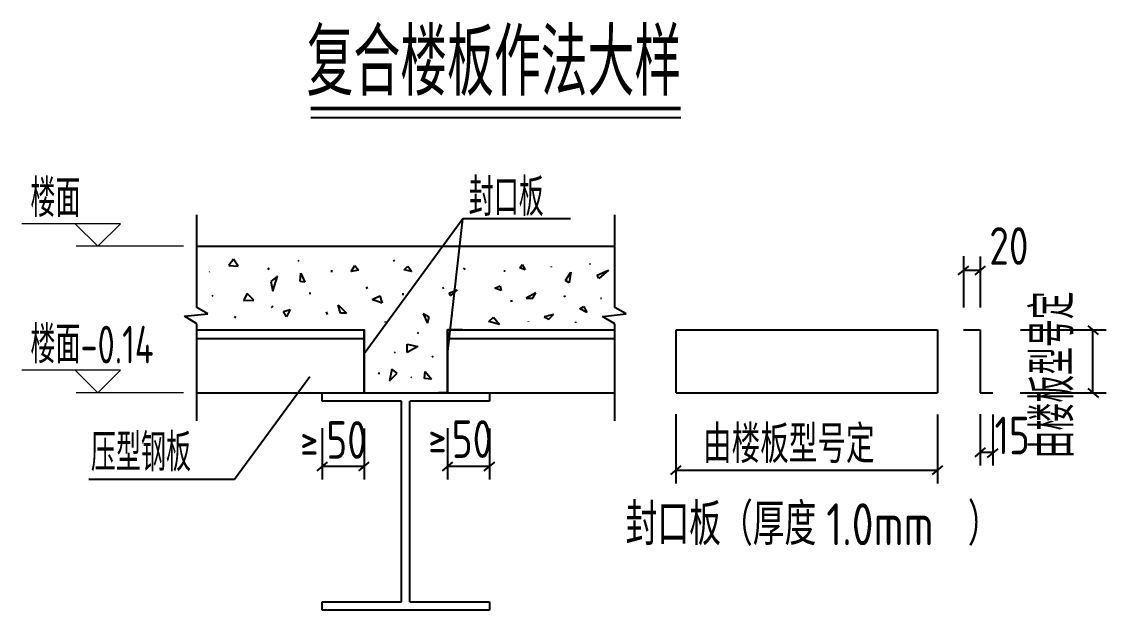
# Model space of a CAD drawing. Extents: x -138012 to 2129925, y -311560 to 0.
# Drawn here: x 997582 to 1010553, y -205083 to -198049 of the extents above; entities that cross this region are included whole.
import ezdxf

# ---------------------------------------------------------------- set-up
doc = ezdxf.new("R2010")
doc.units = 0
doc.header["$LTSCALE"] = 1000
doc.header["$MEASUREMENT"] = 0
doc.layers.get('0').update_dxf_attribs({"linetype": 'CONTINUOUS'})
for name, color, linetype in [('AUDIT_I_120322110120-0', 2, 'CONTINUOUS'), ('DIM', 3, 'CONTINUOUS'), ('PUB_TEXT', 7, 'CONTINUOUS'), ('TEXT', 7, 'CONTINUOUS')]:
    doc.layers.add(name, color=color, linetype=linetype)
doc.styles.add('CPX', font='tssdeng.shx', dxfattribs={"width": 0.8, "bigfont": 'tssdchn.shx'})
doc.styles.add('TSSD_Num', font='Tssdeng.shx', dxfattribs={"width": 0.7, "bigfont": 'hztxt.shx'})
doc.styles.add('TSSD_REIN', font='tssdeng.shx', dxfattribs={"width": 0.7, "bigfont": 'tssdchn.shx'})

msp = doc.modelspace()

# ---------------------------------------------------------------- linework, layer by layer
at = {"color": 3}
for p, q in [((999675.272, -201465.759, -228.932), (999675.272, -200357.894, -228.932)), ((999675.272, -201465.759, -228.932), (999675.272, -200357.894, -228.932)), ((999675.272, -201465.759, -228.932), (999675.272, -200357.894, -228.932)), ((1004675.271, -201465.759, -228.932), (1004675.271, -200357.894, -228.932)), ((1004675.271, -201465.759, -228.932), (1004675.271, -200357.894, -228.932)), ((1004675.271, -201465.759, -228.932), (1004675.271, -200357.894, -228.932)), ((1008844.472, -200850.938, -228.932), (1008844.472, -201464.885, -228.932)), ((1008844.472, -200850.938, -228.932), (1008844.472, -201464.885, -228.932)), ((1008844.472, -200850.938, -228.932), (1008844.472, -201464.885, -228.932)), ((1009044.472, -200854.754, -228.932), (1009044.472, -201464.885, -228.932)), ((1009044.472, -200854.754, -228.932), (1009044.472, -201464.885, -228.932)), ((1009044.472, -200854.754, -228.932), (1009044.472, -201464.885, -228.932)), ((1008903.754, -200969.504, -228.932), (1008778.864, -201074.359, -228.932)), ((1008844.472, -201019.276, -228.932), (1009044.472, -201019.276, -228.932)), ((1008844.472, -201019.276, -228.932), (1009044.472, -201019.276, -228.932)), ((1008844.472, -201019.276, -228.932), (1009044.472, -201019.276, -228.932)), ((1008844.472, -201029.743, -228.932), (1008844.472, -201152.633, -228.932)), ((1008844.472, -201029.743, -228.932), (1008844.472, -201152.633, -228.932)), ((1008844.472, -201029.743, -228.932), (1008844.472, -201152.633, -228.932)), ((1009103.754, -200969.504, -228.932), (1008978.864, -201074.359, -228.932)), ((999529.173, -201566.947, -228.932), (999809.196, -201538.745, -228.932)), ((999529.173, -201566.947, -228.932), (999809.196, -201538.745, -228.932)), ((999529.173, -201566.947, -228.932), (999809.196, -201538.745, -228.932)), ((999675.272, -201660.39, -228.932), (999529.173, -201566.947, -228.932)), ((999675.272, -201660.39, -228.932), (999529.173, -201566.947, -228.932)), ((999675.272, -201660.39, -228.932), (999529.173, -201566.947, -228.932)), ((999809.196, -201538.745, -228.932), (999675.272, -201465.759, -228.932)), ((999809.196, -201538.745, -228.932), (999675.272, -201465.759, -228.932)), ((999809.196, -201538.745, -228.932), (999675.272, -201465.759, -228.932)), ((1004529.173, -201570.608, -228.932), (1004809.195, -201538.745, -228.932)), ((1004529.173, -201570.608, -228.932), (1004809.195, -201538.745, -228.932)), ((1004529.173, -201570.608, -228.932), (1004809.195, -201538.745, -228.932)), ((1004809.195, -201538.745, -228.932), (1004675.271, -201465.759, -228.932)), ((1004809.195, -201538.745, -228.932), (1004675.271, -201465.759, -228.932)), ((1004809.195, -201538.745, -228.932), (1004675.271, -201465.759, -228.932)), ((999675.272, -202817.939, -228.932), (999675.272, -201660.39, -228.932)), ((999675.272, -202817.939, -228.932), (999675.272, -201660.39, -228.932)), ((999675.272, -202817.939, -228.932), (999675.272, -201660.39, -228.932)), ((1004675.271, -201660.39, -228.932), (1004529.173, -201570.608, -228.932)), ((1004675.271, -201660.39, -228.932), (1004529.173, -201570.608, -228.932)), ((1004675.271, -201660.39, -228.932), (1004529.173, -201570.608, -228.932)), ((1004675.271, -202817.939, -228.932), (1004675.271, -201660.39, -228.932)), ((1004675.271, -202817.939, -228.932), (1004675.271, -201660.39, -228.932)), ((1004675.271, -202817.939, -228.932), (1004675.271, -201660.39, -228.932)), ((1010330.721, -201682.596, -228.932), (1010455.611, -201787.451, -228.932)), ((1009526.93, -201733.315, -228.932), (1010552.542, -201733.315, -228.932)), ((1009526.93, -201733.315, -228.932), (1010552.542, -201733.315, -228.932)), ((1009526.93, -201733.315, -228.932), (1010552.542, -201733.315, -228.932)), ((1010392.355, -202493.781, -228.932), (1010392.355, -201733.315, -228.932)), ((1010392.355, -202493.781, -228.932), (1010392.355, -201733.315, -228.932)), ((1010392.355, -202493.781, -228.932), (1010392.355, -201733.315, -228.932)), ((1010402.822, -201733.315, -228.932), (1010525.712, -201733.315, -228.932)), ((1010402.822, -201733.315, -228.932), (1010525.712, -201733.315, -228.932)), ((1010402.822, -201733.315, -228.932), (1010525.712, -201733.315, -228.932)), ((1010333.073, -202433.543, -228.932), (1010457.963, -202538.398, -228.932)), ((1009523.115, -202483.315, -228.932), (1010552.542, -202483.315, -228.932)), ((1009523.115, -202483.315, -228.932), (1010552.542, -202483.315, -228.932)), ((1009523.115, -202483.315, -228.932), (1010552.542, -202483.315, -228.932)), ((1010402.822, -202483.315, -228.932), (1010525.712, -202483.315, -228.932)), ((1010402.822, -202483.315, -228.932), (1010525.712, -202483.315, -228.932)), ((1010402.822, -202483.315, -228.932), (1010525.712, -202483.315, -228.932)), ((1005404.982, -202739.51, -228.932), (1005404.982, -203566.993, -228.932)), ((1005404.982, -202739.51, -228.932), (1005404.982, -203566.993, -228.932)), ((1005404.982, -202739.51, -228.932), (1005404.982, -203566.993, -228.932)), ((1008534.416, -202743.325, -228.932), (1008534.416, -203566.993, -228.932)), ((1008534.416, -202743.325, -228.932), (1008534.416, -203566.993, -228.932)), ((1008534.416, -202743.325, -228.932), (1008534.416, -203566.993, -228.932)), ((1009044.472, -202739.51, -228.932), (1009044.472, -203353.456, -228.932)), ((1009044.472, -202739.51, -228.932), (1009044.472, -203353.456, -228.932)), ((1009044.472, -202739.51, -228.932), (1009044.472, -203353.456, -228.932)), ((1009194.472, -202743.325, -228.932), (1009194.472, -203353.456, -228.932)), ((1009194.472, -202743.325, -228.932), (1009194.472, -203353.456, -228.932)), ((1009194.472, -202743.325, -228.932), (1009194.472, -203353.456, -228.932)), ((1001175.272, -202908.133, -228.932), (1001175.272, -203522.078, -228.932)), ((1001175.272, -202908.133, -228.932), (1001175.272, -203522.078, -228.932)), ((1001175.272, -202908.133, -228.932), (1001175.272, -203522.078, -228.932)), ((1001675.272, -202911.947, -228.932), (1001675.272, -203522.078, -228.932)), ((1001675.272, -202911.947, -228.932), (1001675.272, -203522.078, -228.932)), ((1001675.272, -202911.947, -228.932), (1001675.272, -203522.078, -228.932)), ((1002675.272, -202908.133, -228.932), (1002675.272, -203522.078, -228.932)), ((1002675.272, -202908.133, -228.932), (1002675.272, -203522.078, -228.932)), ((1002675.272, -202908.133, -228.932), (1002675.272, -203522.078, -228.932)), ((1003175.272, -202911.947, -228.932), (1003175.272, -203522.078, -228.932)), ((1003175.272, -202911.947, -228.932), (1003175.272, -203522.078, -228.932)), ((1003175.272, -202911.947, -228.932), (1003175.272, -203522.078, -228.932)), ((1009103.754, -203143.498, -228.932), (1008978.864, -203248.353, -228.932)), ((1009044.472, -203193.27, -228.932), (1009206.939, -203193.27, -228.932)), ((1009044.472, -203193.27, -228.932), (1009206.939, -203193.27, -228.932)), ((1009044.472, -203193.27, -228.932), (1009206.939, -203193.27, -228.932)), ((1009044.472, -203203.737, -228.932), (1009044.472, -203326.627, -228.932)), ((1009044.472, -203203.737, -228.932), (1009044.472, -203326.627, -228.932)), ((1009044.472, -203203.737, -228.932), (1009044.472, -203326.627, -228.932)), ((1009253.754, -203153.965, -228.932), (1009128.864, -203258.82, -228.932)), ((1009194.472, -203203.737, -228.932), (1009194.472, -203326.627, -228.932)), ((1009194.472, -203203.737, -228.932), (1009194.472, -203326.627, -228.932)), ((1009194.472, -203203.737, -228.932), (1009194.472, -203326.627, -228.932)), ((1001234.554, -203312.12, -228.932), (1001109.664, -203416.975, -228.932)), ((1001175.272, -203361.892, -228.932), (1001675.272, -203361.892, -228.932)), ((1001175.272, -203361.892, -228.932), (1001675.272, -203361.892, -228.932)), ((1001175.272, -203361.892, -228.932), (1001675.272, -203361.892, -228.932)), ((1001175.272, -203372.359, -228.932), (1001175.272, -203495.249, -228.932)), ((1001175.272, -203372.359, -228.932), (1001175.272, -203495.249, -228.932)), ((1001175.272, -203372.359, -228.932), (1001175.272, -203495.249, -228.932)), ((1001734.554, -203312.12, -228.932), (1001609.664, -203416.975, -228.932)), ((1001675.272, -203372.359, -228.932), (1001675.272, -203495.249, -228.932)), ((1001675.272, -203372.359, -228.932), (1001675.272, -203495.249, -228.932)), ((1001675.272, -203372.359, -228.932), (1001675.272, -203495.249, -228.932)), ((1002734.554, -203312.12, -228.932), (1002609.664, -203416.975, -228.932)), ((1002675.272, -203361.892, -228.932), (1003175.272, -203361.892, -228.932)), ((1002675.272, -203361.892, -228.932), (1003175.272, -203361.892, -228.932)), ((1002675.272, -203361.892, -228.932), (1003175.272, -203361.892, -228.932)), ((1002675.272, -203372.359, -228.932), (1002675.272, -203495.249, -228.932)), ((1002675.272, -203372.359, -228.932), (1002675.272, -203495.249, -228.932)), ((1002675.272, -203372.359, -228.932), (1002675.272, -203495.249, -228.932)), ((1003234.554, -203312.12, -228.932), (1003109.664, -203416.975, -228.932)), ((1003175.272, -203372.359, -228.932), (1003175.272, -203495.249, -228.932)), ((1003175.272, -203372.359, -228.932), (1003175.272, -203495.249, -228.932)), ((1003175.272, -203372.359, -228.932), (1003175.272, -203495.249, -228.932)), ((1005464.265, -203357.034, -228.932), (1005339.375, -203461.889, -228.932)), ((1008593.698, -203357.035, -228.932), (1008468.808, -203461.89, -228.932)), ((1005404.982, -203406.807, -228.932), (1008534.416, -203406.807, -228.932)), ((1005404.982, -203406.807, -228.932), (1008534.416, -203406.807, -228.932)), ((1005404.982, -203406.807, -228.932), (1008534.416, -203406.807, -228.932)), ((1005404.982, -203417.274, -228.932), (1005404.982, -203540.164, -228.932)), ((1005404.982, -203417.274, -228.932), (1005404.982, -203540.164, -228.932)), ((1005404.982, -203417.274, -228.932), (1005404.982, -203540.164, -228.932)), ((1008534.416, -203417.274, -228.932), (1008534.416, -203540.164, -228.932)), ((1008534.416, -203417.274, -228.932), (1008534.416, -203540.164, -228.932)), ((1008534.416, -203417.274, -228.932), (1008534.416, -203540.164, -228.932))]:
    msp.add_line(p, q, dxfattribs=at)
at = {"layer": 'AUDIT_I_120322110120-0'}
for p, q in [((999675.272, -200733.315, -228.932), (1004675.271, -200733.315, -228.932)), ((999675.272, -200733.315, -228.932), (1004675.271, -200733.315, -228.932)), ((1001675.272, -202483.315, -228.932), (1001675.272, -201733.315, -228.932)), ((1001675.272, -202483.315, -228.932), (1001675.272, -201733.315, -228.932)), ((1001675.272, -202483.315, -228.932), (1001675.272, -201733.315, -228.932)), ((1001025.63, -202295.212, -228.932), (1000128.437, -203520.702, -228.932)), ((1001025.63, -202295.212, -228.932), (1000128.437, -203520.702, -228.932)), ((1001175.272, -202483.315, -228.932), (1003175.272, -202483.315, -228.932)), ((1001175.272, -202483.315, -228.932), (1003175.272, -202483.315, -228.932)), ((1001175.272, -202483.315, -228.932), (1003175.272, -202483.315, -228.932)), ((1000128.437, -203520.702, -228.932), (998384.682, -203520.702, -228.932))]:
    msp.add_line(p, q, dxfattribs=at)
at = {"layer": 'AUDIT_I_120322110120-0', "color": 0}
for p, q in [((1000114.233, -200885.223, -228.932), (1000057.304, -200963.432, -228.932)), ((1000114.233, -200885.223, -228.932), (1000057.304, -200963.432, -228.932)), ((1000114.233, -200885.223, -228.932), (1000057.304, -200963.432, -228.932)), ((1000171.161, -200970.542, -228.932), (1000114.233, -200885.223, -228.932)), ((1000171.161, -200970.542, -228.932), (1000114.233, -200885.223, -228.932)), ((1000171.161, -200970.542, -228.932), (1000114.233, -200885.223, -228.932)), ((1000885.116, -200899.839, -228.932), (1000897.61, -200912.322, -228.932)), ((1000885.116, -200899.839, -228.932), (1000897.61, -200912.322, -228.932)), ((1000885.116, -200899.839, -228.932), (1000897.61, -200912.322, -228.932)), ((1002040.833, -200899.839, -228.932), (1002022.092, -200912.322, -228.932)), ((1002040.833, -200899.839, -228.932), (1002022.092, -200912.322, -228.932)), ((1002040.833, -200899.839, -228.932), (1002022.092, -200912.322, -228.932)), ((999829.353, -201037.157, -228.932), (999823.106, -201043.398, -228.932)), ((999829.353, -201037.157, -228.932), (999823.106, -201043.398, -228.932)), ((999829.353, -201037.157, -228.932), (999823.106, -201043.398, -228.932)), ((1000057.304, -200963.432, -228.932), (1000171.161, -200970.542, -228.932)), ((1000057.304, -200963.432, -228.932), (1000171.161, -200970.542, -228.932)), ((1000057.304, -200963.432, -228.932), (1000171.161, -200970.542, -228.932)), ((1000541.524, -200999.707, -228.932), (1000522.783, -201012.19, -228.932)), ((1000541.524, -200999.707, -228.932), (1000522.783, -201012.19, -228.932)), ((1000541.524, -200999.707, -228.932), (1000522.783, -201012.19, -228.932)), ((1001284.932, -201018.432, -228.932), (1001284.932, -201043.398, -228.932)), ((1001284.932, -201018.432, -228.932), (1001284.932, -201043.398, -228.932)), ((1001284.932, -201018.432, -228.932), (1001284.932, -201043.398, -228.932)), ((1001523.204, -201034.531, -228.932), (1001565.9, -200963.432, -228.932)), ((1001523.204, -201034.531, -228.932), (1001565.9, -200963.432, -228.932)), ((1001523.204, -201034.531, -228.932), (1001565.9, -200963.432, -228.932)), ((1001608.596, -201020.311, -228.932), (1001523.204, -201034.531, -228.932)), ((1001608.596, -201020.311, -228.932), (1001523.204, -201034.531, -228.932)), ((1001608.596, -201020.311, -228.932), (1001523.204, -201034.531, -228.932)), ((1001565.9, -200963.432, -228.932), (1001608.596, -201020.311, -228.932)), ((1001565.9, -200963.432, -228.932), (1001608.596, -201020.311, -228.932)), ((1001565.9, -200963.432, -228.932), (1001608.596, -201020.311, -228.932)), ((1002156.53, -201013.201, -228.932), (1002199.226, -200970.542, -228.932)), ((1002156.53, -201013.201, -228.932), (1002199.226, -200970.542, -228.932)), ((1002156.53, -201013.201, -228.932), (1002199.226, -200970.542, -228.932)), ((1002249.038, -201034.531, -228.932), (1002156.53, -201013.201, -228.932)), ((1002249.038, -201034.531, -228.932), (1002156.53, -201013.201, -228.932)), ((1002249.038, -201034.531, -228.932), (1002156.53, -201013.201, -228.932)), ((1002199.226, -200970.542, -228.932), (1002249.038, -201034.531, -228.932)), ((1002199.226, -200970.542, -228.932), (1002249.038, -201034.531, -228.932)), ((1002199.226, -200970.542, -228.932), (1002249.038, -201034.531, -228.932)), ((1002859.206, -200993.465, -228.932), (1002884.194, -201012.19, -228.932)), ((1002859.206, -200993.465, -228.932), (1002884.194, -201012.19, -228.932)), ((1002859.206, -200993.465, -228.932), (1002884.194, -201012.19, -228.932)), ((1003365.223, -201030.915, -228.932), (1003346.481, -201030.915, -228.932)), ((1003365.223, -201030.915, -228.932), (1003346.481, -201030.915, -228.932)), ((1003365.223, -201030.915, -228.932), (1003346.481, -201030.915, -228.932)), ((1003537.037, -200991.871, -228.932), (1003565.502, -200949.212, -228.932)), ((1003537.037, -200991.871, -228.932), (1003565.502, -200949.212, -228.932)), ((1003537.037, -200991.871, -228.932), (1003565.502, -200949.212, -228.932)), ((1003601.082, -201013.201, -228.932), (1003537.037, -200991.871, -228.932)), ((1003601.082, -201013.201, -228.932), (1003537.037, -200991.871, -228.932)), ((1003601.082, -201013.201, -228.932), (1003537.037, -200991.871, -228.932)), ((1003565.502, -200949.212, -228.932), (1003601.082, -201013.201, -228.932)), ((1003565.502, -200949.212, -228.932), (1003601.082, -201013.201, -228.932)), ((1003565.502, -200949.212, -228.932), (1003601.082, -201013.201, -228.932)), ((1003914.969, -200974.739, -228.932), (1003914.969, -200980.981, -228.932)), ((1003914.969, -200974.739, -228.932), (1003914.969, -200980.981, -228.932)), ((1003914.969, -200974.739, -228.932), (1003914.969, -200980.981, -228.932)), ((1004084.971, -201141.18, -228.932), (1004149.016, -201041.641, -228.932)), ((1004084.971, -201141.18, -228.932), (1004149.016, -201041.641, -228.932)), ((1004084.971, -201141.18, -228.932), (1004149.016, -201041.641, -228.932)), ((1004149.016, -201041.641, -228.932), (1004127.667, -201169.619, -228.932)), ((1004149.016, -201041.641, -228.932), (1004127.667, -201169.619, -228.932)), ((1004149.016, -201041.641, -228.932), (1004127.667, -201169.619, -228.932)), ((1004377.256, -200937.289, -228.932), (1004377.256, -200949.772, -228.932)), ((1004377.256, -200937.289, -228.932), (1004377.256, -200949.772, -228.932)), ((1004377.256, -200937.289, -228.932), (1004377.256, -200949.772, -228.932)), ((1004462.12, -201077.19, -228.932), (1004597.324, -201020.311, -228.932)), ((1004462.12, -201077.19, -228.932), (1004597.324, -201020.311, -228.932)), ((1004462.12, -201077.19, -228.932), (1004597.324, -201020.311, -228.932)), ((1004597.324, -201020.311, -228.932), (1004483.468, -201119.85, -228.932)), ((1004597.324, -201020.311, -228.932), (1004483.468, -201119.85, -228.932)), ((1004597.324, -201020.311, -228.932), (1004483.468, -201119.85, -228.932)), ((1000640.818, -201091.41, -228.932), (1000562.542, -201155.399, -228.932)), ((1000640.818, -201091.41, -228.932), (1000562.542, -201155.399, -228.932)), ((1000640.818, -201091.41, -228.932), (1000562.542, -201155.399, -228.932)), ((1000562.542, -201155.399, -228.932), (1000583.89, -201269.158, -228.932)), ((1000562.542, -201155.399, -228.932), (1000583.89, -201269.158, -228.932)), ((1000562.542, -201155.399, -228.932), (1000583.89, -201269.158, -228.932)), ((1000583.89, -201269.158, -228.932), (1000640.818, -201091.41, -228.932)), ((1000583.89, -201269.158, -228.932), (1000640.818, -201091.41, -228.932)), ((1000583.89, -201269.158, -228.932), (1000640.818, -201091.41, -228.932)), ((1000911.227, -201155.399, -228.932), (1000918.343, -201055.86, -228.932)), ((1000911.227, -201155.399, -228.932), (1000918.343, -201055.86, -228.932)), ((1000911.227, -201155.399, -228.932), (1000918.343, -201055.86, -228.932)), ((1000968.155, -201162.51, -228.932), (1000911.227, -201155.399, -228.932)), ((1000968.155, -201162.51, -228.932), (1000911.227, -201155.399, -228.932)), ((1000968.155, -201162.51, -228.932), (1000911.227, -201155.399, -228.932)), ((1000918.343, -201055.86, -228.932), (1000968.155, -201162.51, -228.932)), ((1000918.343, -201055.86, -228.932), (1000968.155, -201162.51, -228.932)), ((1000918.343, -201055.86, -228.932), (1000968.155, -201162.51, -228.932)), ((1004127.667, -201169.619, -228.932), (1004084.971, -201141.18, -228.932)), ((1004127.667, -201169.619, -228.932), (1004084.971, -201141.18, -228.932)), ((1004127.667, -201169.619, -228.932), (1004084.971, -201141.18, -228.932)), ((1004483.468, -201119.85, -228.932), (1004462.12, -201077.19, -228.932)), ((1004483.468, -201119.85, -228.932), (1004462.12, -201077.19, -228.932)), ((1004483.468, -201119.85, -228.932), (1004462.12, -201077.19, -228.932)), ((1000277.901, -201297.598, -228.932), (1000235.205, -201382.917, -228.932)), ((1000277.901, -201297.598, -228.932), (1000235.205, -201382.917, -228.932)), ((1000277.901, -201297.598, -228.932), (1000235.205, -201382.917, -228.932)), ((1000356.177, -201375.807, -228.932), (1000277.901, -201297.598, -228.932)), ((1000356.177, -201375.807, -228.932), (1000277.901, -201297.598, -228.932)), ((1000356.177, -201375.807, -228.932), (1000277.901, -201297.598, -228.932)), ((1001028.8, -201286.827, -228.932), (1001028.8, -201305.553, -228.932)), ((1001028.8, -201286.827, -228.932), (1001028.8, -201305.553, -228.932)), ((1001028.8, -201286.827, -228.932), (1001028.8, -201305.553, -228.932)), ((1001715.983, -201224.41, -228.932), (1001697.242, -201236.894, -228.932)), ((1001715.983, -201224.41, -228.932), (1001697.242, -201236.894, -228.932)), ((1001715.983, -201224.41, -228.932), (1001697.242, -201236.894, -228.932)), ((1002140.787, -201293.069, -228.932), (1002140.787, -201318.036, -228.932)), ((1002140.787, -201293.069, -228.932), (1002140.787, -201318.036, -228.932)), ((1002140.787, -201293.069, -228.932), (1002140.787, -201318.036, -228.932)), ((1002628.063, -201230.651, -228.932), (1002615.568, -201236.894, -228.932)), ((1002628.063, -201230.651, -228.932), (1002615.568, -201236.894, -228.932)), ((1002628.063, -201230.651, -228.932), (1002615.568, -201236.894, -228.932)), ((1002697.347, -201290.488, -228.932), (1002789.855, -201254.938, -228.932)), ((1002697.347, -201290.488, -228.932), (1002789.855, -201254.938, -228.932)), ((1002697.347, -201290.488, -228.932), (1002789.855, -201254.938, -228.932)), ((1002704.463, -201326.037, -228.932), (1002697.347, -201290.488, -228.932)), ((1002704.463, -201326.037, -228.932), (1002697.347, -201290.488, -228.932)), ((1002704.463, -201326.037, -228.932), (1002697.347, -201290.488, -228.932)), ((1002789.855, -201254.938, -228.932), (1002704.463, -201326.037, -228.932)), ((1002789.855, -201254.938, -228.932), (1002704.463, -201326.037, -228.932)), ((1002789.855, -201254.938, -228.932), (1002704.463, -201326.037, -228.932)), ((1003238.165, -201233.608, -228.932), (1003302.209, -201205.169, -228.932)), ((1003238.165, -201233.608, -228.932), (1003302.209, -201205.169, -228.932)), ((1003238.165, -201233.608, -228.932), (1003302.209, -201205.169, -228.932)), ((1003316.441, -201262.048, -228.932), (1003238.165, -201233.608, -228.932)), ((1003316.441, -201262.048, -228.932), (1003238.165, -201233.608, -228.932)), ((1003316.441, -201262.048, -228.932), (1003238.165, -201233.608, -228.932)), ((1003302.209, -201205.169, -228.932), (1003316.441, -201262.048, -228.932)), ((1003302.209, -201205.169, -228.932), (1003316.441, -201262.048, -228.932)), ((1003302.209, -201205.169, -228.932), (1003316.441, -201262.048, -228.932)), ((1003729.17, -201290.488, -228.932), (1003615.313, -201354.477, -228.932)), ((1003729.17, -201290.488, -228.932), (1003615.313, -201354.477, -228.932)), ((1003729.17, -201290.488, -228.932), (1003615.313, -201354.477, -228.932)), ((1003693.59, -201354.477, -228.932), (1003729.17, -201290.488, -228.932)), ((1003693.59, -201354.477, -228.932), (1003729.17, -201290.488, -228.932)), ((1003693.59, -201354.477, -228.932), (1003729.17, -201290.488, -228.932)), ((999854.341, -201318.036, -228.932), (999866.836, -201330.519, -228.932)), ((999854.341, -201318.036, -228.932), (999866.836, -201330.519, -228.932)), ((999854.341, -201318.036, -228.932), (999866.836, -201330.519, -228.932)), ((1000235.205, -201382.917, -228.932), (1000356.177, -201375.807, -228.932)), ((1000235.205, -201382.917, -228.932), (1000356.177, -201375.807, -228.932)), ((1000235.205, -201382.917, -228.932), (1000356.177, -201375.807, -228.932)), ((1001366.652, -201432.685, -228.932), (1001466.276, -201532.225, -228.932)), ((1001395.116, -201532.225, -228.932), (1001366.652, -201432.685, -228.932)), ((1001366.652, -201432.685, -228.932), (1001466.276, -201532.225, -228.932)), ((1001395.116, -201532.225, -228.932), (1001366.652, -201432.685, -228.932)), ((1001366.652, -201432.685, -228.932), (1001466.276, -201532.225, -228.932)), ((1001395.116, -201532.225, -228.932), (1001366.652, -201432.685, -228.932)), ((1001772.265, -201368.697, -228.932), (1001864.773, -201326.037, -228.932)), ((1001772.265, -201368.697, -228.932), (1001864.773, -201326.037, -228.932)), ((1001772.265, -201368.697, -228.932), (1001864.773, -201326.037, -228.932)), ((1001893.237, -201411.356, -228.932), (1001772.265, -201368.697, -228.932)), ((1001893.237, -201411.356, -228.932), (1001772.265, -201368.697, -228.932)), ((1001893.237, -201411.356, -228.932), (1001772.265, -201368.697, -228.932)), ((1001864.773, -201326.037, -228.932), (1001893.237, -201411.356, -228.932)), ((1001864.773, -201326.037, -228.932), (1001893.237, -201411.356, -228.932)), ((1001864.773, -201326.037, -228.932), (1001893.237, -201411.356, -228.932)), ((1003452.683, -201386.695, -228.932), (1003427.693, -201392.937, -228.932)), ((1003452.683, -201386.695, -228.932), (1003427.693, -201392.937, -228.932)), ((1003452.683, -201386.695, -228.932), (1003427.693, -201392.937, -228.932)), ((1003615.313, -201354.477, -228.932), (1003693.59, -201354.477, -228.932)), ((1003615.313, -201354.477, -228.932), (1003693.59, -201354.477, -228.932)), ((1003615.313, -201354.477, -228.932), (1003693.59, -201354.477, -228.932)), ((1004083.642, -201330.519, -228.932), (1004064.9, -201336.762, -228.932)), ((1004083.642, -201330.519, -228.932), (1004064.9, -201336.762, -228.932)), ((1004083.642, -201330.519, -228.932), (1004064.9, -201336.762, -228.932)), ((1004514.692, -201355.487, -228.932), (1004502.198, -201355.487, -228.932)), ((1004514.692, -201355.487, -228.932), (1004502.198, -201355.487, -228.932)), ((1004514.692, -201355.487, -228.932), (1004502.198, -201355.487, -228.932)), ((1000129.215, -201586.432, -228.932), (1000141.709, -201567.707, -228.932)), ((1000129.215, -201586.432, -228.932), (1000141.709, -201567.707, -228.932)), ((1000129.215, -201586.432, -228.932), (1000141.709, -201567.707, -228.932)), ((1000585.254, -201449.113, -228.932), (1000566.513, -201467.839, -228.932)), ((1000585.254, -201449.113, -228.932), (1000566.513, -201467.839, -228.932)), ((1000585.254, -201449.113, -228.932), (1000566.513, -201467.839, -228.932)), ((1000711.978, -201510.895, -228.932), (1000790.254, -201489.565, -228.932)), ((1000711.978, -201510.895, -228.932), (1000790.254, -201489.565, -228.932)), ((1000711.978, -201510.895, -228.932), (1000790.254, -201489.565, -228.932)), ((1000747.558, -201574.885, -228.932), (1000711.978, -201510.895, -228.932)), ((1000747.558, -201574.885, -228.932), (1000711.978, -201510.895, -228.932)), ((1000747.558, -201574.885, -228.932), (1000711.978, -201510.895, -228.932)), ((1000790.254, -201489.565, -228.932), (1000747.558, -201574.885, -228.932)), ((1000790.254, -201489.565, -228.932), (1000747.558, -201574.885, -228.932)), ((1000790.254, -201489.565, -228.932), (1000747.558, -201574.885, -228.932)), ((1001222.461, -201517.772, -228.932), (1001234.955, -201548.981, -228.932)), ((1001222.461, -201517.772, -228.932), (1001234.955, -201548.981, -228.932)), ((1001222.461, -201517.772, -228.932), (1001234.955, -201548.981, -228.932)), ((1001466.276, -201532.225, -228.932), (1001395.116, -201532.225, -228.932)), ((1001466.276, -201532.225, -228.932), (1001395.116, -201532.225, -228.932)), ((1001466.276, -201532.225, -228.932), (1001395.116, -201532.225, -228.932)), ((1002384.242, -201539.335, -228.932), (1002434.055, -201653.094, -228.932)), ((1002455.403, -201581.994, -228.932), (1002384.242, -201539.335, -228.932)), ((1002384.242, -201539.335, -228.932), (1002434.055, -201653.094, -228.932)), ((1002455.403, -201581.994, -228.932), (1002384.242, -201539.335, -228.932)), ((1002384.242, -201539.335, -228.932), (1002434.055, -201653.094, -228.932)), ((1002455.403, -201581.994, -228.932), (1002384.242, -201539.335, -228.932)), ((1002734.264, -201555.223, -228.932), (1002721.769, -201561.465, -228.932)), ((1002734.264, -201555.223, -228.932), (1002721.769, -201561.465, -228.932)), ((1002734.264, -201555.223, -228.932), (1002721.769, -201561.465, -228.932)), ((1003942.65, -201546.444, -228.932), (1003828.794, -201574.885, -228.932)), ((1003942.65, -201546.444, -228.932), (1003828.794, -201574.885, -228.932)), ((1003942.65, -201546.444, -228.932), (1003828.794, -201574.885, -228.932)), ((1003885.723, -201603.324, -228.932), (1003942.65, -201546.444, -228.932)), ((1003885.723, -201603.324, -228.932), (1003942.65, -201546.444, -228.932)), ((1003885.723, -201603.324, -228.932), (1003942.65, -201546.444, -228.932)), ((1004255.756, -201482.455, -228.932), (1004305.567, -201454.016, -228.932)), ((1004255.756, -201482.455, -228.932), (1004305.567, -201454.016, -228.932)), ((1004255.756, -201482.455, -228.932), (1004305.567, -201454.016, -228.932)), ((1004341.147, -201525.115, -228.932), (1004255.756, -201482.455, -228.932)), ((1004341.147, -201525.115, -228.932), (1004255.756, -201482.455, -228.932)), ((1004341.147, -201525.115, -228.932), (1004255.756, -201482.455, -228.932)), ((1004305.567, -201454.016, -228.932), (1004341.147, -201525.115, -228.932)), ((1004305.567, -201454.016, -228.932), (1004341.147, -201525.115, -228.932)), ((1004305.567, -201454.016, -228.932), (1004341.147, -201525.115, -228.932)), ((1001928.385, -201630.124, -228.932), (1001928.385, -201642.607, -228.932)), ((1001928.385, -201630.124, -228.932), (1001928.385, -201642.607, -228.932)), ((1001928.385, -201630.124, -228.932), (1001928.385, -201642.607, -228.932)), ((1002434.055, -201653.094, -228.932), (1002455.403, -201581.994, -228.932)), ((1002434.055, -201653.094, -228.932), (1002455.403, -201581.994, -228.932)), ((1002434.055, -201653.094, -228.932), (1002455.403, -201581.994, -228.932)), ((1003167.005, -201631.764, -228.932), (1003223.933, -201581.994, -228.932)), ((1003167.005, -201631.764, -228.932), (1003223.933, -201581.994, -228.932)), ((1003167.005, -201631.764, -228.932), (1003223.933, -201581.994, -228.932)), ((1003295.093, -201667.313, -228.932), (1003167.005, -201631.764, -228.932)), ((1003295.093, -201667.313, -228.932), (1003167.005, -201631.764, -228.932)), ((1003295.093, -201667.313, -228.932), (1003167.005, -201631.764, -228.932)), ((1003223.933, -201581.994, -228.932), (1003295.093, -201667.313, -228.932)), ((1003223.933, -201581.994, -228.932), (1003295.093, -201667.313, -228.932)), ((1003223.933, -201581.994, -228.932), (1003295.093, -201667.313, -228.932)), ((1003640.096, -201630.124, -228.932), (1003640.096, -201636.366, -228.932)), ((1003640.096, -201630.124, -228.932), (1003640.096, -201636.366, -228.932)), ((1003640.096, -201630.124, -228.932), (1003640.096, -201636.366, -228.932)), ((1003828.794, -201574.885, -228.932), (1003885.723, -201603.324, -228.932)), ((1003828.794, -201574.885, -228.932), (1003885.723, -201603.324, -228.932)), ((1003828.794, -201574.885, -228.932), (1003885.723, -201603.324, -228.932)), ((1004208.584, -201648.85, -228.932), (1004208.584, -201636.366, -228.932)), ((1004208.584, -201648.85, -228.932), (1004208.584, -201636.366, -228.932)), ((1004208.584, -201648.85, -228.932), (1004208.584, -201636.366, -228.932)), ((1002315.707, -201773.685, -228.932), (1002328.201, -201761.201, -228.932)), ((1002315.707, -201773.685, -228.932), (1002328.201, -201761.201, -228.932)), ((1002315.707, -201773.685, -228.932), (1002328.201, -201761.201, -228.932)), ((1002192.11, -201901.94, -228.932), (1002320.198, -201930.38, -228.932)), ((1002192.11, -202001.479, -228.932), (1002192.11, -201901.94, -228.932)), ((1002192.11, -201901.94, -228.932), (1002320.198, -201930.38, -228.932)), ((1002192.11, -202001.479, -228.932), (1002192.11, -201901.94, -228.932)), ((1002192.11, -201901.94, -228.932), (1002320.198, -201930.38, -228.932)), ((1002192.11, -202001.479, -228.932), (1002192.11, -201901.94, -228.932)), ((1002320.198, -201930.38, -228.932), (1002192.11, -202001.479, -228.932)), ((1002320.198, -201930.38, -228.932), (1002192.11, -202001.479, -228.932)), ((1002320.198, -201930.38, -228.932), (1002192.11, -202001.479, -228.932)), ((1002047.08, -201998.388, -228.932), (1002034.586, -202004.63, -228.932)), ((1002047.08, -201998.388, -228.932), (1002034.586, -202004.63, -228.932)), ((1002047.08, -201998.388, -228.932), (1002034.586, -202004.63, -228.932)), ((1002503.12, -202060.806, -228.932), (1002490.626, -202048.322, -228.932)), ((1002503.12, -202060.806, -228.932), (1002490.626, -202048.322, -228.932)), ((1002503.12, -202060.806, -228.932), (1002490.626, -202048.322, -228.932)), ((1002007.094, -202200.557, -228.932), (1001978.629, -202342.755, -228.932)), ((1002007.094, -202200.557, -228.932), (1001978.629, -202342.755, -228.932)), ((1002007.094, -202200.557, -228.932), (1001978.629, -202342.755, -228.932)), ((1002071.138, -202250.326, -228.932), (1002007.094, -202200.557, -228.932)), ((1002071.138, -202250.326, -228.932), (1002007.094, -202200.557, -228.932)), ((1002071.138, -202250.326, -228.932), (1002007.094, -202200.557, -228.932)), ((1001853.42, -202241.816, -228.932), (1001853.42, -202260.542, -228.932)), ((1001853.42, -202241.816, -228.932), (1001853.42, -202260.542, -228.932)), ((1001853.42, -202241.816, -228.932), (1001853.42, -202260.542, -228.932)), ((1001978.629, -202342.755, -228.932), (1002071.138, -202250.326, -228.932)), ((1001978.629, -202342.755, -228.932), (1002071.138, -202250.326, -228.932)), ((1001978.629, -202342.755, -228.932), (1002071.138, -202250.326, -228.932)), ((1002246.988, -202304.234, -228.932), (1002240.741, -202297.992, -228.932)), ((1002246.988, -202304.234, -228.932), (1002240.741, -202297.992, -228.932)), ((1002246.988, -202304.234, -228.932), (1002240.741, -202297.992, -228.932)), ((1002398.475, -202314.315, -228.932), (1002405.591, -202228.996, -228.932)), ((1002398.475, -202314.315, -228.932), (1002405.591, -202228.996, -228.932)), ((1002398.475, -202314.315, -228.932), (1002405.591, -202228.996, -228.932)), ((1002483.867, -202321.425, -228.932), (1002398.475, -202314.315, -228.932)), ((1002483.867, -202321.425, -228.932), (1002398.475, -202314.315, -228.932)), ((1002483.867, -202321.425, -228.932), (1002398.475, -202314.315, -228.932)), ((1002405.591, -202228.996, -228.932), (1002483.867, -202321.425, -228.932)), ((1002405.591, -202228.996, -228.932), (1002483.867, -202321.425, -228.932)), ((1002405.591, -202228.996, -228.932), (1002483.867, -202321.425, -228.932))]:
    msp.add_line(p, q, dxfattribs=at)
at = {"layer": 'AUDIT_I_120322110120-0', "color": 4}
for p, q in [((999675.272, -201733.315, -228.932), (1001675.272, -201733.315, -228.932)), ((999675.272, -201733.315, -228.932), (1001675.272, -201733.315, -228.932)), ((999675.272, -201733.315, -228.932), (1001675.272, -201733.315, -228.932)), ((1002675.272, -202483.315, -228.932), (1002675.272, -201733.315, -228.932)), ((1002675.272, -201733.315, -228.932), (1004675.271, -201733.315, -228.932)), ((1002675.272, -202483.315, -228.932), (1002675.272, -201733.315, -228.932)), ((1002675.272, -202483.315, -228.932), (1002675.272, -201733.315, -228.932)), ((1002675.272, -201733.315, -228.932), (1004675.271, -201733.315, -228.932)), ((1002675.272, -202483.315, -228.932), (1002675.272, -201733.315, -228.932)), ((1002675.272, -202483.315, -228.932), (1002675.272, -201733.315, -228.932)), ((1002675.272, -201733.315, -228.932), (1004675.271, -201733.315, -228.932)), ((1002675.272, -202483.315, -228.932), (1002675.272, -201733.315, -228.932)), ((1005409.301, -202483.315, -228.932), (1005409.301, -201733.315, -228.932)), ((1005409.301, -201733.315, -228.932), (1008534.416, -201733.315, -228.932)), ((1005409.301, -202483.315, -228.932), (1005409.301, -201733.315, -228.932)), ((1005409.301, -201733.315, -228.932), (1008534.416, -201733.315, -228.932)), ((1005409.301, -202483.315, -228.932), (1005409.301, -201733.315, -228.932)), ((1005409.301, -201733.315, -228.932), (1008534.416, -201733.315, -228.932)), ((1008534.416, -201733.315, -228.932), (1008534.416, -202483.315, -228.932)), ((1008534.416, -201733.315, -228.932), (1008534.416, -202483.315, -228.932)), ((1008534.416, -201733.315, -228.932), (1008534.416, -202483.315, -228.932)), ((1008844.472, -201733.315, -228.932), (1009044.472, -201733.315, -228.932)), ((1008844.472, -201733.315, -228.932), (1009044.472, -201733.315, -228.932)), ((1008844.472, -201733.315, -228.932), (1009044.472, -201733.315, -228.932)), ((1009044.472, -201733.315, -228.932), (1009044.472, -202483.315, -228.932)), ((1009044.472, -201733.315, -228.932), (1009044.472, -202483.315, -228.932)), ((1009044.472, -201733.315, -228.932), (1009044.472, -202483.315, -228.932)), ((999675.272, -201833.315, -228.932), (1001675.272, -201833.315, -228.932)), ((999675.272, -201833.315, -228.932), (1001675.272, -201833.315, -228.932)), ((999675.272, -201833.315, -228.932), (1001675.272, -201833.315, -228.932)), ((1002675.272, -201833.315, -228.932), (1004675.271, -201833.315, -228.932)), ((1002675.272, -201833.315, -228.932), (1004675.271, -201833.315, -228.932)), ((1002675.272, -201833.315, -228.932), (1004675.271, -201833.315, -228.932)), ((999675.272, -202483.315, -228.932), (1004675.271, -202483.315, -228.932)), ((999675.272, -202483.315, -228.932), (1004675.271, -202483.315, -228.932)), ((999675.272, -202483.315, -228.932), (1004675.271, -202483.315, -228.932)), ((1001175.272, -202583.315, -228.932), (1001175.272, -202483.315, -228.932)), ((1001175.272, -202583.315, -228.932), (1001175.272, -202483.315, -228.932)), ((1001175.272, -202583.315, -228.932), (1001175.272, -202483.315, -228.932)), ((1002125.272, -202583.315, -228.932), (1001175.272, -202583.315, -228.932)), ((1002125.272, -202583.315, -228.932), (1001175.272, -202583.315, -228.932)), ((1002125.272, -202583.315, -228.932), (1001175.272, -202583.315, -228.932)), ((1002125.272, -204983.315, -228.932), (1002125.272, -202583.315, -228.932)), ((1002125.272, -204983.315, -228.932), (1002125.272, -202583.315, -228.932)), ((1002125.272, -204983.315, -228.932), (1002125.272, -202583.315, -228.932)), ((1002225.272, -204983.315, -228.932), (1002225.272, -202583.315, -228.932)), ((1002225.272, -204983.315, -228.932), (1002225.272, -202583.315, -228.932)), ((1002225.272, -204983.315, -228.932), (1002225.272, -202583.315, -228.932)), ((1003175.272, -202583.315, -228.932), (1002225.272, -202583.315, -228.932)), ((1003175.272, -202583.315, -228.932), (1002225.272, -202583.315, -228.932)), ((1003175.272, -202583.315, -228.932), (1002225.272, -202583.315, -228.932)), ((1003175.272, -202483.315, -228.932), (1003175.272, -202583.315, -228.932)), ((1003175.272, -202483.315, -228.932), (1003175.272, -202583.315, -228.932)), ((1003175.272, -202483.315, -228.932), (1003175.272, -202583.315, -228.932)), ((1005409.301, -202483.315, -228.932), (1008534.416, -202483.315, -228.932)), ((1005409.301, -202483.315, -228.932), (1008534.416, -202483.315, -228.932)), ((1005409.301, -202483.315, -228.932), (1008534.416, -202483.315, -228.932)), ((1009044.472, -202483.315, -228.932), (1009194.472, -202483.315, -228.932)), ((1009044.472, -202483.315, -228.932), (1009194.472, -202483.315, -228.932)), ((1009044.472, -202483.315, -228.932), (1009194.472, -202483.315, -228.932)), ((1001175.272, -205083.315, -228.932), (1001175.272, -204983.315, -228.932)), ((1001175.272, -204983.315, -228.932), (1002125.272, -204983.315, -228.932)), ((1001175.272, -205083.315, -228.932), (1001175.272, -204983.315, -228.932)), ((1001175.272, -204983.315, -228.932), (1002125.272, -204983.315, -228.932)), ((1001175.272, -205083.315, -228.932), (1001175.272, -204983.315, -228.932)), ((1001175.272, -204983.315, -228.932), (1002125.272, -204983.315, -228.932)), ((1002225.272, -204983.315, -228.932), (1003175.272, -204983.315, -228.932)), ((1002225.272, -204983.315, -228.932), (1003175.272, -204983.315, -228.932)), ((1002225.272, -204983.315, -228.932), (1003175.272, -204983.315, -228.932)), ((1003175.272, -204983.315, -228.932), (1003175.272, -205083.315, -228.932)), ((1003175.272, -204983.315, -228.932), (1003175.272, -205083.315, -228.932)), ((1003175.272, -204983.315, -228.932), (1003175.272, -205083.315, -228.932)), ((1003175.272, -205083.315, -228.932), (1001175.272, -205083.315, -228.932)), ((1003175.272, -205083.315, -228.932), (1001175.272, -205083.315, -228.932)), ((1003175.272, -205083.315, -228.932), (1001175.272, -205083.315, -228.932))]:
    msp.add_line(p, q, dxfattribs=at)
at = {"layer": 'AUDIT_I_120322110120-0', "color": 4, "elevation": -228.934}
for points in [[(1001498.297, -201733.315), (1001675.272, -201733.315), (1001675.272, -202483.315), (1001783.949, -202483.315)], [(1001498.297, -201733.315), (1001675.272, -201733.315), (1001675.272, -202483.315), (1001783.949, -202483.315)], [(1002852.246, -201733.315), (1002675.272, -201733.315), (1002675.272, -202483.315), (1002566.594, -202483.315)], [(1002852.246, -201733.315), (1002675.272, -201733.315), (1002675.272, -202483.315), (1002566.594, -202483.315)], [(1002852.246, -201733.315), (1002675.272, -201733.315), (1002675.272, -202483.315), (1002566.594, -202483.315)]]:
    msp.add_lwpolyline(points, dxfattribs=at)
at = {"layer": 'AUDIT_I_120322110120-0', "elevation": -228.934}
msp.add_lwpolyline([(1001498.297, -201733.315), (1001675.272, -201733.315), (1001675.272, -202483.315), (1001783.949, -202483.315)], dxfattribs=at)
at = {"layer": 'DIM', "lineweight": 0}
for p, q in [((998762.983, -200463.315, -228.932), (997581.531, -200463.315, -228.932)), ((998492.983, -200733.315, -228.932), (998222.983, -200463.315, -228.932)), ((998762.983, -200463.315, -228.932), (998492.983, -200733.315, -228.932)), ((999515.62, -200733.315, -228.932), (998231.504, -200733.315, -228.932)), ((998762.983, -202213.315, -228.932), (997581.531, -202213.315, -228.932)), ((998492.983, -202483.315, -228.932), (998222.983, -202213.315, -228.932)), ((998762.983, -202213.315, -228.932), (998492.983, -202483.315, -228.932)), ((999515.62, -202483.315, -228.932), (998231.504, -202483.315, -228.932))]:
    msp.add_line(p, q, dxfattribs=at)
at = {"layer": 'DIM', "color": 7, "linetype": 'Continuous'}
for p, q in [((1002859.02, -200406.282, -228.932), (1001675.272, -202017.629, -228.932)), ((1002675.272, -202028.132, -228.932), (1002859.02, -200406.282, -228.932)), ((1004143.738, -200406.282, -228.932), (1002859.02, -200406.282, -228.932)), ((999675.272, -200733.315, -228.932), (1004675.271, -200733.315, -228.932)), ((1001025.63, -202295.212, -228.932), (1000128.437, -203520.702, -228.932))]:
    msp.add_line(p, q, dxfattribs=at)
at = {"layer": 'PUB_TEXT'}
msp.add_line((1001038.343, -199193.425), (1005463.699, -199193.425), dxfattribs=at)
msp.add_lwpolyline([(1001038.343, -199085.425, 45, 45, 0), (1005463.699, -199085.425, 0, 0, 0)], format="xyseb", dxfattribs=at)

# ---------------------------------------------------------------- texts
at = {"color": 7, "style": 'CPX', "width": 0.7}
msp.add_text('由楼板型号定', height=500, rotation=90, dxfattribs=at).set_placement((1010160.555, -203267.404, -228.932))
at = {"color": 7, "style": 'CPX', "width": 0.8}
for s, p in [('封口板（厚度', (1004804.161, -204305.319, -228.932)), ('）', (1008896.469, -204305.319, -228.932)), ('1.0mm', (1007204.161, -204305.319, -228.932))]:
    msp.add_text(s, height=500, dxfattribs=at).set_placement(p)
at = {"layer": 'PUB_TEXT', "style": 'CPX', "width": 0.8}
for s, height, p in [('20', 450, (1009152.787, -200954.732, -228.932)), ('50', 450, (1001224.524, -203272.655, -228.932)), ('50', 450, (1002724.524, -203262.188, -228.932)), ('由楼板型号定', 450, (1005729.561, -203323.647, -228.932)), ('15', 450, (1009216.291, -203219.238, -228.932)), ('≥', 420, (1000912.306, -203291.252, -228.932)), ('≥', 420, (1002444.524, -203262.188, -228.932))]:
    msp.add_text(s, height=height, dxfattribs=at).set_placement(p)
at = {"layer": 'TEXT', "color": 0, "style": 'TSSD_Num', "width": 0.7}
msp.add_text('复合楼板作法大样', height=800, dxfattribs=at).set_placement((1000989.209, -198935.425))
at = {"layer": 'TEXT', "style": 'TSSD_REIN', "width": 0.7}
for s, p in [('封口板', (1002927.454, -200371.216, -228.932)), ('楼面', (997685.894, -200383.018, -228.932)), ('楼面-0.14', (997685.894, -202133.018, -228.932)), ('压型钢板', (998409.32, -203423.163, -228.932))]:
    msp.add_text(s, height=450, dxfattribs=at).set_placement(p)

doc.saveas('drawing.dxf')
